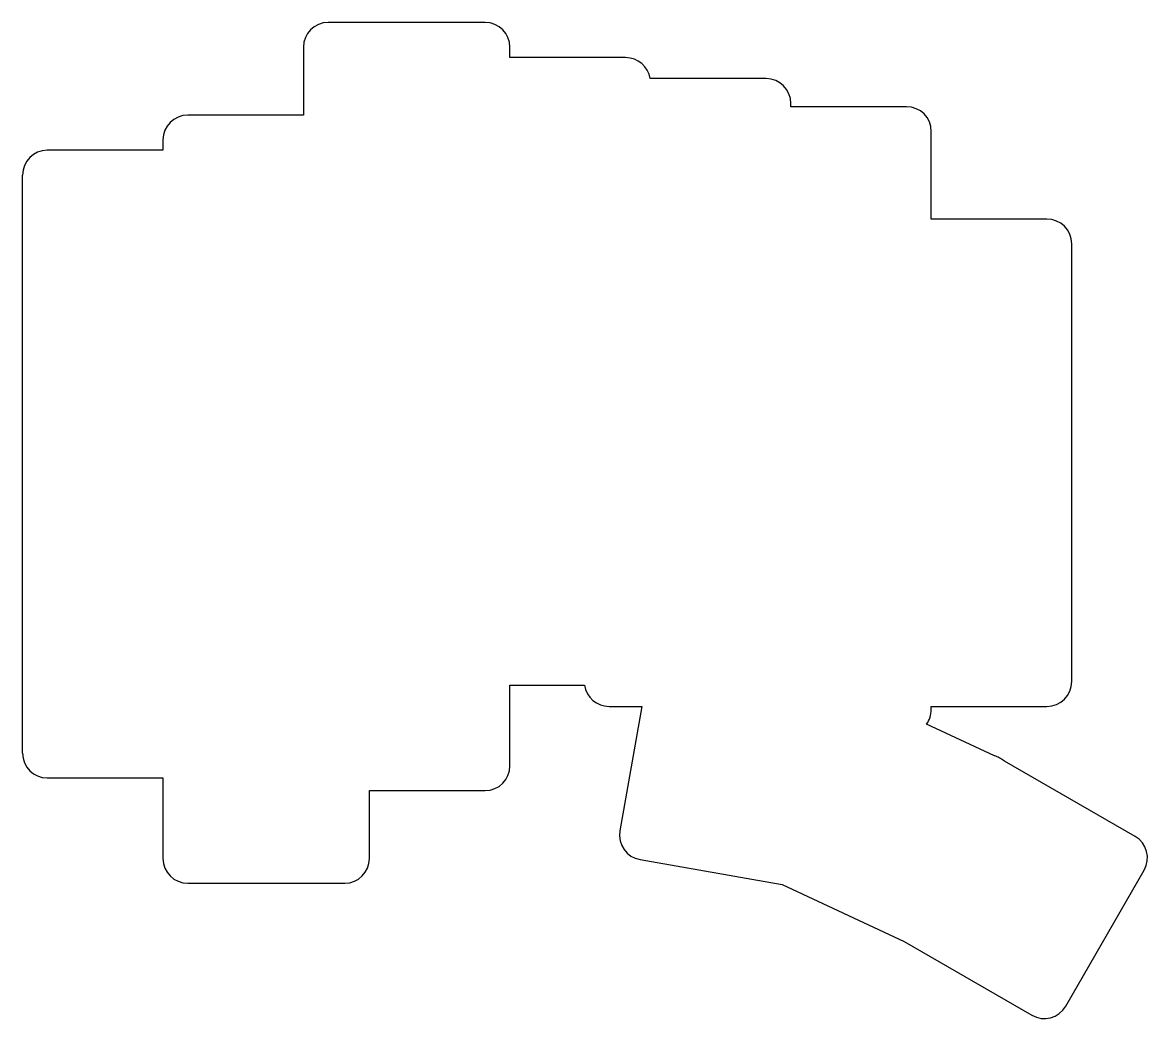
# Model space of a CAD drawing. Header units: millimetres. Extents: x 22 to 159, y -175 to -54.
import ezdxf

# ---------------------------------------------------------------- set-up
doc = ezdxf.new("R2010")
doc.units = ezdxf.units.MM

msp = doc.modelspace()

# ---------------------------------------------------------------- linework, layer by layer
for p, q in [((78.5, -54.03), (59.5, -54.03)), ((56.5, -57.03), (56.5, -65.25)), ((81.5, -58.28), (81.5, -57.03)), ((95.5, -58.28), (81.5, -58.28)), ((112.5, -60.83), (98.47, -60.83)), ((115.5, -64.23), (115.5, -63.83)), ((56.5, -65.25), (42.5, -65.25)), ((129.5, -64.23), (115.5, -64.23)), ((132.5, -77.83), (132.5, -67.23)), ((39.5, -68.25), (39.5, -69.5)), ((39.5, -69.5), (25.5, -69.5)), ((22.5, -142.5), (22.5, -72.5)), ((146.5, -77.83), (132.5, -77.83)), ((149.5, -133.83), (149.5, -80.83)), ((81.5, -144.03), (81.5, -134.28)), ((81.5, -134.28), (90.53, -134.28)), ((93.5, -136.83), (97.48, -136.83)), ((97.48, -136.83), (94.82, -151.92)), ((132.5, -137.23), (132.5, -136.83)), ((132.5, -136.83), (146.5, -136.83)), ((140.17, -142.83), (131.93, -138.99)), ((140.79, -143.12), (140.72, -143.07)), ((140.86, -143.15), (140.79, -143.12)), ((157.17, -152.57), (141.38, -143.46)), ((25.5, -145.5), (39.5, -145.5)), ((39.5, -145.5), (39.5, -155.25)), ((64.5, -155.25), (64.5, -147.03)), ((64.5, -147.03), (78.5, -147.03)), ((97.25, -155.39), (114.46, -158.42)), ((148.77, -173.13), (158.27, -156.67)), ((42.5, -158.25), (61.5, -158.25)), ((114.46, -158.42), (129.23, -165.31)), ((129.23, -165.31), (144.67, -174.23))]:
    msp.add_line(p, q)
for centre, start, end in [((59.5, -57.03), 90, 180), ((78.5, -57.03), 0, 90), ((95.5, -61.28), 8.6269, 90), ((112.5, -63.83), 0, 90), ((42.5, -68.25), 90, 180), ((129.5, -67.23), 0, 90), ((25.5, -72.5), 90, 180), ((146.5, -80.83), 0, 90), ((93.5, -133.83), 188.6269, 270), ((146.5, -133.83), 270, 360), ((129.5, -137.23), 324.1568, 360), ((25.5, -142.5), 180, 270), ((139.22, -145.67), 60, 71.3938), ((78.5, -144.03), 270, 360), ((139.6, -145.87), 413.6061, 65), ((97.77, -152.44), 170, 260), ((155.67, -155.17), 330, 60), ((42.5, -155.25), 180, 270), ((61.5, -155.25), 270, 360), ((146.17, -171.63), 240, 330)]:
    msp.add_arc(centre, 3, start, end)

doc.saveas('drawing.dxf')
